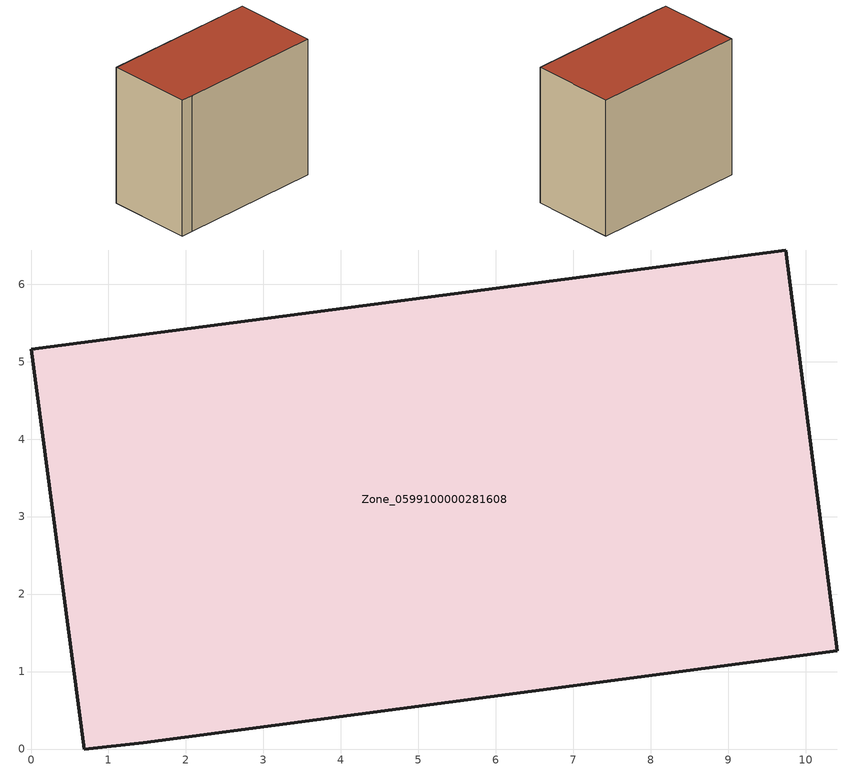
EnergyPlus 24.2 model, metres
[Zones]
Zone_0599100000281608
 floor ground (C_G): 9.74,6.44 10.41,1.27 1.45,0.08 0.69,0 0,5.16 z0
 wall outside (C_F): 0.69,0 1.45,0.08 10.41,1.27 9.74,6.44 0,5.16 0.69,0 z0:8.71
 roof outside (C_R): 10.41,1.27 9.74,6.44 0,5.16 0.69,0 1.45,0.08 z8.71
[BUILDING]
Pand.0599100000281608: North Axis=0; Terrain=City; Loads Convergence Tolerance Value=0.04; Temperature Convergence Tolerance Value=0.4; Solar Distribution=FullExterior; Maximum Number of Warmup Days=25; Minimum Number of Warmup Days=1
[Site:Location]
Rotterdam.The.Hague.AP_ZH_NLD Design_Conditions: Latitude=51.96; Longitude=4.45; Time Zone=1; Elevation=-4.5
[SITE:GROUNDTEMPERATURE:BUILDINGSURFACE]
18, 18, 18, 18, 18, 18, 18, 18, 18, 18, 18, 18
[MATERIAL] Thermal Absorptance=0.9; Solar Absorptance=0.7; Visible Absorptance=0.7
Name | Roughness | Thickness | Conductivity | Density | Specific Heat
G.TC.1992-2005 | MediumSmooth | 0.15 | 0.06 | 540 | 1210
F.TC.1992-2005 | Rough | 0.3 | 0.12 | 1920 | 840
R.TC.1992-2005 | MediumRough | 0.2 | 0.08 | 1500 | 1000
[CONSTRUCTION]
C_G: G.TC.1992-2005
C_F: F.TC.1992-2005
C_R: R.TC.1992-2005
[ZONE]
Zone_0599100000281608: Type=1; Multiplier=1; Ceiling Height=Autocalculate; Volume=Autocalculate; Floor Area=autocalculate; Part of Total Floor Area=Yes
[ZONEINFILTRATION:DESIGNFLOWRATE]
Infil_Zone_0599100000281608: Zone or ZoneList or Space or SpaceList=Zone_0599100000281608; Schedule=AlwaysOn; Design Flow Rate Calculation Method=Flow/Area; Flow Rate per Floor Area=0.0015; Constant Term Coefficient=1; Temperature Term Coefficient=0; Velocity Term Coefficient=0; Velocity Squared Term Coefficient=0
[HVACTEMPLATE:ZONE:IDEALLOADSAIRSYSTEM]
Zone_0599100000281608: Maximum Heating Supply Air Temperature=50; Minimum Cooling Supply Air Temperature=13; Maximum Heating Supply Air Humidity Ratio=0.0156; Minimum Cooling Supply Air Humidity Ratio=0.0077; Heating Limit=NoLimit; Cooling Limit=NoLimit; Dehumidification Control Type=ConstantSensibleHeatRatio; Cooling Sensible Heat Ratio=0.7; Dehumidification Setpoint=60; Humidification Control Type=None; Humidification Setpoint=30; Outdoor Air Method=None; Outdoor Air Flow Rate per Person=0.00944; Outdoor Air Flow Rate per Zone Floor Area=0; Outdoor Air Flow Rate per Zone=0; Demand Controlled Ventilation Type=None; Outdoor Air Economizer Type=NoEconomizer; Heat Recovery Type=None; Sensible Heat Recovery Effectiveness=0.7; Latent Heat Recovery Effectiveness=0.65
[ZONECONTROL:THERMOSTAT]
ThermostatControl_Zone_0599100000281608: Zone or ZoneList=Zone_0599100000281608; Control Type Schedule=DualSetpointControlType; Control 1=Thermostat_Zone_0599100000281608; Temperature Difference Between Cutout And Setpoint=0
[THERMOSTATSETPOINT:DUALSETPOINT]
Thermostat_Zone_0599100000281608: Heating Setpoint Temperature Schedule=HeatingSetpoint_Zone_0599100000281608; Cooling Setpoint Temperature Schedule=CoolingSetpoint_Zone_0599100000281608
[SCHEDULE:COMPACT]
HeatingSetpoint_Zone_0599100000281608: Through: 12/31, For: AllDays, Until: 24:00, 21
CoolingSetpoint_Zone_0599100000281608: Through: 12/31, For: AllDays, Until: 24:00, 24
DualSetpointControlType: Through: 12/31, For: AllDays, Until: 24:00, 4
AlwaysOn: Through: 12/31, For: AllDays, Until: 24:00, 1
